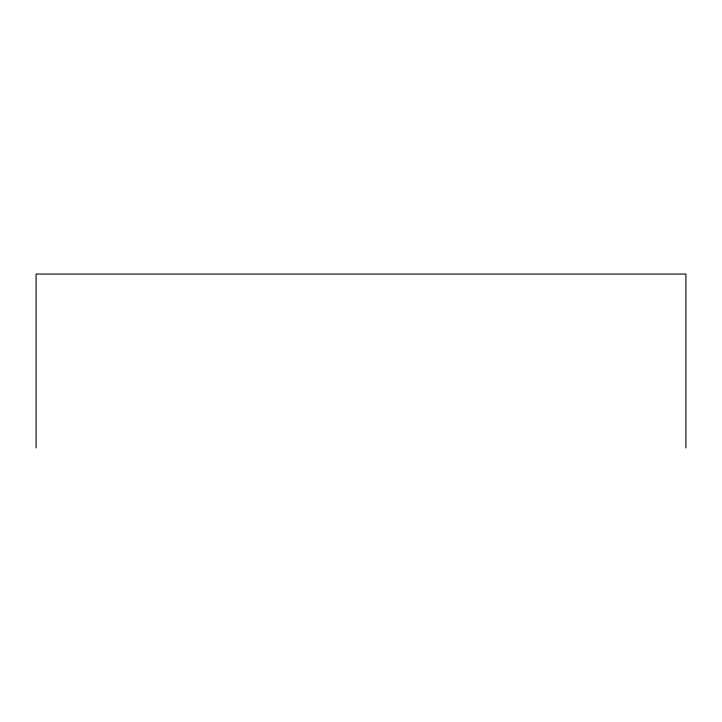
<?xml version="1.0" encoding="UTF-8"?>
<svg xmlns="http://www.w3.org/2000/svg" width="722" height="722" viewBox="0 0 722 722"><rect width="100%" height="100%" fill="white"/><g stroke="black" fill="none" stroke-linecap="round" stroke-linejoin="round"><path stroke-width="1.08" d="M685.9 447.947L685.9 274.053L36.1 274.053L36.1 447.947"/></g></svg>
